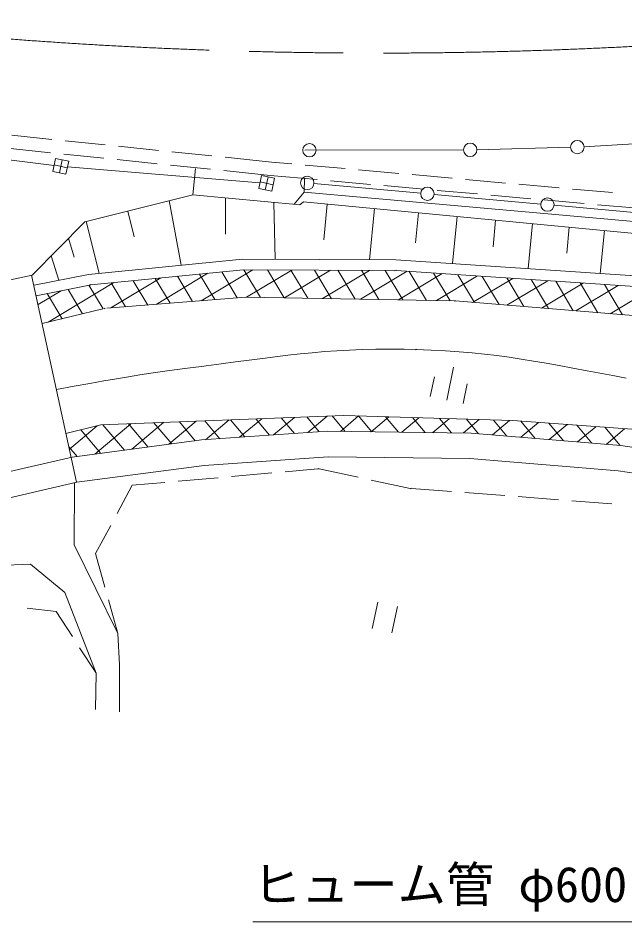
# Model space of a CAD drawing. Units: millimetres, scale not verified. Extents: x 40000 to 680000, y 20000 to 380000.
# Drawn here: x 203282 to 225904, y 242692 to 276396 of the extents above; entities that cross this region are included whole.
import ezdxf
from ezdxf.enums import TextEntityAlignment as Align

# ---------------------------------------------------------------- set-up
doc = ezdxf.new("R2010")
doc.units = ezdxf.units.MM
doc.header["$LTSCALE"] = 1000
doc.linetypes.add('CHAIN', pattern=[18.5, 12, -1.5, 3.5, -1.5])
for name, color, linetype, lineweight in [('M-BGD', 7, 'Continuous', 13), ('M-BMK', 2, 'CHAIN', 13), ('M-BMK-ROW', 30, 'Continuous', 13), ('M-STR-HTXT', 7, 'Continuous', 13), ('M-STR-STRC', 7, 'Continuous', 13)]:
    doc.layers.add(name, color=color, linetype=linetype, lineweight=lineweight)
doc.styles.add('ＭＳ ゴシック', font='')
doc.styles.get('ＭＳ ゴシック').set_extended_font_data('MS Gothic')

msp = doc.modelspace()

# ---------------------------------------------------------------- linework, layer by layer
at = {"layer": 'M-BGD'}
for p, q in [((204535, 271871), (203043, 272024)), ((206524, 271666), (205032, 271820)), ((204486, 271373), (202993, 271527)), ((206475, 271168), (204983, 271322)), ((208514, 271461), (207022, 271615)), ((210503, 271257), (209011, 271410)), ((208465, 270964), (206972, 271117)), ((212733, 271027), (211001, 271206)), ((213487, 270960), (212733, 271027)), ((210454, 270759), (208962, 270913)), ((209890, 270790), (209801, 269811)), ((212685, 270530), (210951, 270708)), ((215479, 270781), (213985, 270915)), ((217471, 270603), (215977, 270737)), ((214427, 270373), (212685, 270530)), ((213956, 270409), (213943, 269907)), ((216419, 270195), (214925, 270329)), ((219463, 270424), (217969, 270558)), ((221455, 270246), (219961, 270379)), ((218411, 270016), (216917, 270150)), ((223447, 270067), (221953, 270201)), ((225439, 269888), (223945, 270022)), ((205764, 268797), (209801, 269811)), ((209801, 269811), (213791, 269431)), ((211017, 269676), (211008, 268333)), ((213571, 269452), (213943, 269907)), ((213943, 269907), (232331, 268265)), ((220403, 269838), (218909, 269972)), ((222395, 269659), (220901, 269793)), ((208914, 269588), (209367, 267183)), ((212816, 269524), (212868, 267405)), ((213925, 269546), (213791, 269431)), ((232380, 267780), (213925, 269546)), ((214809, 269462), (214682, 268131)), ((224387, 269481), (222893, 269615)), ((226379, 269302), (224885, 269436)), ((207368, 269200), (207610, 268234)), ((216564, 269294), (216381, 267385)), ((218208, 269136), (218100, 268016)), ((219645, 268999), (219477, 267244)), ((203803, 266809), (205764, 268797)), ((205822, 268812), (206307, 266879)), ((221083, 268861), (220987, 267863)), ((222455, 268730), (222296, 267060)), ((223828, 268598), (223736, 267636)), ((225140, 268473), (224986, 266870)), ((205160, 268185), (205370, 267477)), ((204514, 267531), (204806, 266618)), ((211649, 267410), (205905, 266839)), ((217365, 267385), (211649, 267410)), ((227014, 266733), (217365, 267385)), ((205989, 266446), (211668, 267010)), ((210109, 265857), (212032, 267008)), ((211668, 267010), (217325, 266985)), ((212317, 265981), (211701, 267010)), ((211792, 265990), (213481, 267002)), ((213201, 265965), (212577, 267006)), ((213208, 265965), (214930, 266996)), ((214084, 265949), (213454, 267002)), ((214968, 265933), (214330, 266998)), ((214625, 265939), (216379, 266989)), ((215852, 265917), (215207, 266994)), ((216042, 265913), (217783, 266956)), ((216736, 265901), (216083, 266991)), ((217620, 265885), (216960, 266987)), ((217329, 266971), (217371, 266999)), ((217375, 266983), (226941, 266337)), ((218503, 265869), (217855, 266951)), ((203803, 266809), (201516, 266313)), ((205462, 259085), (203786, 266805)), ((205905, 266839), (203876, 266431)), ((206738, 265586), (208607, 266706)), ((208116, 265697), (207573, 266603)), ((208950, 265764), (208398, 266685)), ((208423, 265721), (210357, 266880)), ((209784, 265831), (209223, 266767)), ((210618, 265898), (210048, 266849)), ((211452, 265965), (210874, 266931)), ((217459, 265888), (219095, 266867)), ((219387, 265853), (218766, 266889)), ((218876, 265862), (220407, 266779)), ((220300, 265789), (219677, 266828)), ((220224, 265795), (221719, 266690)), ((221219, 265713), (220588, 266766)), ((222139, 265637), (221500, 266705)), ((223059, 265561), (222411, 266643)), ((203955, 266039), (205940, 266438)), ((204401, 265061), (206857, 266532)), ((205689, 265371), (205145, 266278)), ((206453, 265554), (205925, 266435)), ((205943, 266429), (205985, 266457)), ((207282, 265630), (206748, 266521)), ((221507, 265689), (223030, 266601)), ((222789, 265583), (224342, 266513)), ((223979, 265485), (223322, 266582)), ((224072, 265477), (225654, 266424)), ((224898, 265409), (224233, 266520)), ((225818, 265332), (225144, 266459)), ((225355, 265371), (226966, 266336)), ((204026, 265710), (204887, 266226)), ((204924, 265187), (204365, 266121)), ((211775, 265990), (206584, 265574)), ((219542, 265850), (211775, 265990)), ((219546, 265836), (219588, 265863)), ((227543, 265190), (219592, 265847)), ((206436, 265550), (204177, 265007)), ((206488, 265554), (206530, 265581)), ((213793, 263872), (214247, 263918)), ((214247, 263918), (214703, 263957)), ((214703, 263957), (215163, 263991)), ((215163, 263991), (215632, 264017)), ((215632, 264017), (216114, 264036)), ((216114, 264036), (216614, 264047)), ((216614, 264047), (217135, 264050)), ((217135, 264050), (217680, 264044)), ((217680, 264044), (218113, 264033)), ((218092, 264019), (218134, 264046)), ((218113, 264033), (218679, 264011)), ((218679, 264011), (219213, 263983)), ((219213, 263983), (219720, 263949)), ((219720, 263949), (220206, 263908)), ((220206, 263908), (220675, 263861)), ((210852, 263502), (211388, 263573)), ((211388, 263573), (211900, 263640)), ((211900, 263640), (212392, 263705)), ((212392, 263705), (212869, 263765)), ((212869, 263765), (213335, 263821)), ((213335, 263821), (213793, 263872)), ((220675, 263861), (221134, 263808)), ((221134, 263808), (221587, 263748)), ((221587, 263748), (222040, 263681)), ((222040, 263681), (222499, 263607)), ((222499, 263607), (222968, 263527)), ((208661, 263213), (209108, 263275)), ((209108, 263275), (209591, 263339)), ((209591, 263339), (210123, 263408)), ((210123, 263408), (210289, 263429)), ((210289, 263429), (210852, 263502)), ((219259, 262153), (219518, 263376)), ((222968, 263527), (223453, 263441)), ((223453, 263441), (223960, 263347)), ((223960, 263347), (224493, 263247)), ((224493, 263247), (224912, 263168)), ((206481, 262866), (206956, 262948)), ((206956, 262948), (207398, 263021)), ((207398, 263021), (207820, 263089)), ((207820, 263089), (208236, 263152)), ((208236, 263152), (208661, 263213)), ((218648, 262283), (218803, 263017)), ((224912, 263168), (225459, 263063)), ((225459, 263063), (225956, 262965)), ((204715, 262545), (205374, 262666)), ((205374, 262666), (205958, 262773)), ((205958, 262773), (206481, 262866)), ((219870, 262024), (220026, 262757)), ((215419, 261575), (206368, 261226)), ((214078, 260939), (214805, 261551)), ((214992, 261559), (215479, 260981)), ((215295, 260984), (215978, 261558)), ((221721, 261386), (215419, 261575)), ((215973, 261559), (216458, 260983)), ((205059, 260905), (206368, 261226)), ((206137, 260134), (207484, 261269)), ((206445, 261229), (207243, 260281)), ((207395, 261265), (208125, 260398)), ((207520, 260318), (208705, 261316)), ((208345, 261302), (209007, 260516)), ((208902, 260502), (209925, 261363)), ((209294, 261339), (209889, 260633)), ((210244, 261375), (210803, 260711)), ((210271, 260674), (211145, 261410)), ((211194, 261412), (211730, 260776)), ((211540, 260763), (212365, 261457)), ((212143, 261449), (212651, 260845)), ((212809, 260851), (213585, 261504)), ((213093, 261485), (213582, 260905)), ((214043, 261522), (214509, 260969)), ((216443, 260969), (217102, 261525)), ((216979, 261528), (217461, 260957)), ((217590, 260955), (218226, 261491)), ((217985, 261498), (218452, 260944)), ((218737, 260941), (219351, 261457)), ((218991, 261468), (219443, 260932)), ((219884, 260926), (220475, 261424)), ((219997, 261438), (220451, 260899)), ((220965, 260856), (221599, 261390)), ((221003, 261408), (221507, 260810)), ((226340, 261050), (221721, 261386)), ((222020, 261365), (222562, 260721)), ((222023, 260767), (222676, 261317)), ((223065, 261288), (223617, 260633)), ((223082, 260678), (223748, 261239)), ((224110, 261212), (224672, 260544)), ((205194, 260320), (206228, 261191)), ((205621, 261043), (206361, 260164)), ((214808, 260990), (210121, 260664)), ((220169, 260923), (214808, 260990)), ((216437, 260969), (216479, 260996)), ((225755, 260453), (220169, 260923)), ((224140, 260589), (224819, 261160)), ((225154, 261136), (225728, 260455)), ((225199, 260500), (225891, 261082)), ((210121, 260664), (205302, 260023)), ((205173, 260410), (205480, 260047)), ((230525, 259776), (225755, 260453)), ((205302, 260023), (201035, 259040)), ((214835, 260039), (210217, 259718)), ((220123, 259973), (214835, 260039)), ((225650, 259508), (220123, 259973)), ((210217, 259718), (205472, 259087)), ((214453, 259586), (213234, 259478)), ((214457, 259574), (214499, 259601)), ((215957, 259273), (214502, 259582)), ((210744, 259258), (209250, 259125)), ((212736, 259434), (211242, 259302)), ((230238, 258869), (225650, 259508)), ((205472, 259087), (201305, 258127)), ((205373, 256749), (205385, 259067)), ((207534, 258973), (206971, 257920)), ((208752, 259081), (207534, 258973)), ((217900, 258860), (216446, 259169)), ((217904, 258841), (217946, 258869)), ((219435, 258740), (217950, 258853)), ((221429, 258589), (219933, 258702)), ((223423, 258437), (221927, 258551)), ((225417, 258285), (223922, 258399)), ((206735, 257479), (206172, 256426)), ((206992, 253475), (205373, 256749)), ((206172, 256426), (206520, 255180)), ((199549, 255857), (203743, 256029)), ((203743, 256029), (205030, 254970)), ((205030, 254970), (206189, 251966)), ((206655, 254699), (207003, 253453)), ((216694, 254610), (216486, 253632)), ((203621, 254391), (204706, 254268)), ((204706, 254268), (205305, 253338)), ((217427, 254455), (217220, 253477)), ((207003, 253453), (207065, 252276)), ((205576, 252917), (206175, 251987)), ((207060, 250530), (207065, 252276)), ((206189, 251966), (206165, 250608))]:
    msp.add_line(p, q, dxfattribs=at)
at = {"layer": 'M-BMK'}
msp.add_arc((216720, 455090), 180000, 264.1683, 276.9072, dxfattribs=at)
at = {"layer": 'M-BMK-ROW'}
for p, q in [((198244, 271710), (204624, 270900)), ((204576, 270676), (204680, 271165)), ((204680, 271165), (205169, 271061)), ((204924, 271113), (204821, 270624)), ((205169, 271061), (205065, 270572)), ((205065, 270572), (204576, 270676)), ((204628, 270920), (205117, 270817)), ((205124, 270848), (212298, 270256)), ((212253, 270042), (212357, 270531)), ((212357, 270531), (212846, 270428)), ((212601, 270479), (212498, 269990)), ((212846, 270428), (212742, 269938)), ((212742, 269938), (212253, 270042)), ((212305, 270287), (212794, 270183))]:
    msp.add_line(p, q, dxfattribs=at)
at = {"layer": 'M-STR-HTXT'}
msp.add_lwpolyline([(237969, 269620), (232729, 242692), (212029, 242692)], dxfattribs=at)
at = {"layer": 'M-STR-STRC'}
for p, q in [((224378, 271599), (227889, 271795)), ((213971, 271467), (219887, 271482)), ((220387, 271489), (223879, 271579)), ((218291, 269867), (214311, 270227)), ((222768, 269463), (218789, 269822)), ((227246, 269058), (223266, 269418))]:
    msp.add_line(p, q, dxfattribs=at)
for centre in [(214142, 271468), (220137, 271483), (224129, 271586), (214062, 270249), (218540, 269845), (223017, 269440)]:
    msp.add_circle(centre, 250, dxfattribs=at)

# ---------------------------------------------------------------- texts
at = {"layer": 'M-STR-HTXT', "style": 'ＭＳ ゴシック'}
msp.add_text('ヒューム管 φ600 L=19.5', height=1320, dxfattribs=at).set_placement((212029, 244092), align=Align.MIDDLE_LEFT)

doc.saveas('drawing.dxf')
